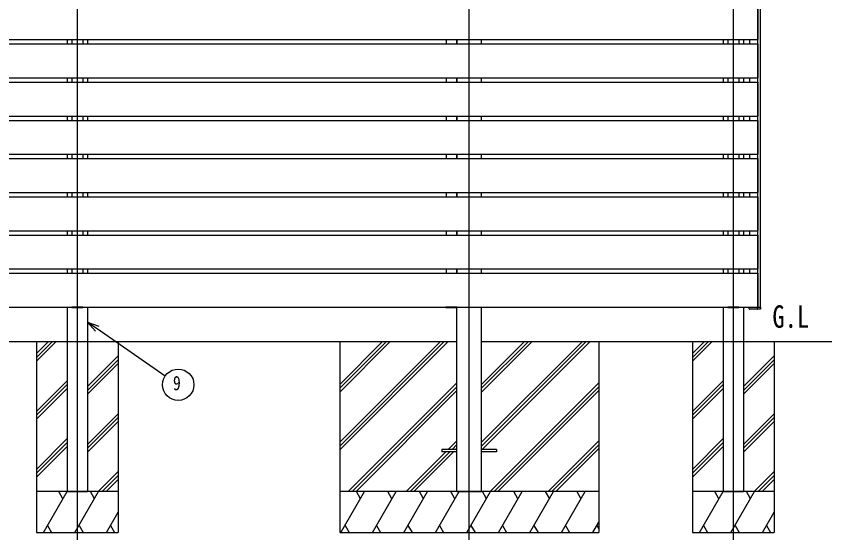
# Model space of a CAD drawing. Units: millimetres, scale not verified. Extents: x -10512 to 10512, y -7425 to 7425.
# Drawn here: x -1231 to 1758, y -5178 to -3286 of the extents above; entities that cross this region are included whole.
import ezdxf
from ezdxf.enums import TextEntityAlignment as Align

# ---------------------------------------------------------------- set-up
doc = ezdxf.new("R2010")
doc.units = ezdxf.units.MM
doc.header["$LTSCALE"] = 30
for name, color, linetype in [('0-2_USER1', 3, 'Continuous'), ('0-4_YKK_12', 2, 'Continuous'), ('0-5_YKK_A1', 4, 'Continuous'), ('0-6_YKK_D', 6, 'Continuous')]:
    doc.layers.add(name, color=color, linetype=linetype)
doc.styles.add('ＭＳ ゴシック', font='')
doc.styles.get('ＭＳ ゴシック').set_extended_font_data('MS Gothic')

msp = doc.modelspace()

# ---------------------------------------------------------------- linework, layer by layer
at = {"layer": '0-4_YKK_12'}
for p, q in [((429.58, -5227.5), (429.58, -1638.91)), ((-1007.42, -5227.5), (-1007.41, -1980)), ((1397.58, -5227.5), (1397.59, -1980))]:
    msp.add_line(p, q, dxfattribs=at)
at = {"layer": '0-5_YKK_A1'}
for p, q in [((1487.58, -4351.5), (1487.58, -1987.5)), ((1497.58, -4351.5), (1497.58, -1987.5)), ((1487.08, -3247.5), (1487.08, -3371.5)), ((-3501.92, -3371.5), (1487.08, -3371.5)), ((-1044.92, -3371.5), (-1044.92, -3387.5)), ((-1027.42, -3371.5), (-1027.42, -3387.5)), ((-987.42, -3371.5), (-987.42, -3387.5)), ((-969.92, -3371.5), (-969.92, -3387.5)), ((344.38, -3371.5), (344.38, -3387.5)), ((384.38, -3387.5), (384.38, -3371.5)), ((384.38, -3371.5), (384.38, -3387.5)), ((474.78, -3387.5), (474.78, -3371.5)), ((1360.08, -3371.5), (1360.08, -3387.5)), ((1377.58, -3371.5), (1377.58, -3387.5)), ((1417.58, -3371.5), (1417.58, -3387.5)), ((1435.08, -3371.5), (1435.08, -3387.5)), ((1457.58, -3387.5), (1457.58, -3371.5)), ((-3501.92, -3387.5), (1487.08, -3387.5)), ((1487.08, -3387.5), (1487.08, -3511.5)), ((-3501.92, -3511.5), (1487.08, -3511.5)), ((-1044.92, -3511.5), (-1044.92, -3527.5)), ((-1027.42, -3511.5), (-1027.42, -3527.5)), ((-987.42, -3511.5), (-987.42, -3527.5)), ((-969.92, -3511.5), (-969.92, -3527.5)), ((344.38, -3511.5), (344.38, -3527.5)), ((384.38, -3527.5), (384.38, -3511.5)), ((384.38, -3511.5), (384.38, -3527.5)), ((474.78, -3527.5), (474.78, -3511.5)), ((1360.08, -3511.5), (1360.08, -3527.5)), ((1377.58, -3511.5), (1377.58, -3527.5)), ((1417.58, -3511.5), (1417.58, -3527.5)), ((1435.08, -3511.5), (1435.08, -3527.5)), ((1457.58, -3527.5), (1457.58, -3511.5)), ((-3501.92, -3527.5), (1487.08, -3527.5)), ((1487.08, -3527.5), (1487.08, -3651.5)), ((-3501.92, -3651.5), (1487.08, -3651.5)), ((-3501.92, -3667.5), (1487.08, -3667.5)), ((-1044.92, -3651.5), (-1044.92, -3667.5)), ((-1027.42, -3651.5), (-1027.42, -3667.5)), ((-987.42, -3651.5), (-987.42, -3667.5)), ((-969.92, -3651.5), (-969.92, -3667.5)), ((344.38, -3651.5), (344.38, -3667.5)), ((384.38, -3667.5), (384.38, -3651.5)), ((384.38, -3651.5), (384.38, -3667.5)), ((474.78, -3667.5), (474.78, -3651.5)), ((1360.08, -3651.5), (1360.08, -3667.5)), ((1377.58, -3651.5), (1377.58, -3667.5)), ((1417.58, -3651.5), (1417.58, -3667.5)), ((1435.08, -3651.5), (1435.08, -3667.5)), ((1457.58, -3667.5), (1457.58, -3651.5)), ((1487.08, -3667.5), (1487.08, -3791.5)), ((-3501.92, -3791.5), (1487.08, -3791.5)), ((-1044.92, -3791.5), (-1044.92, -3807.5)), ((-1027.42, -3791.5), (-1027.42, -3807.5)), ((-987.42, -3791.5), (-987.42, -3807.5)), ((-969.92, -3791.5), (-969.92, -3807.5)), ((344.38, -3791.5), (344.38, -3807.5)), ((384.38, -3807.5), (384.38, -3791.5)), ((384.38, -3791.5), (384.38, -3807.5)), ((474.78, -3807.5), (474.78, -3791.5)), ((1360.08, -3791.5), (1360.08, -3807.5)), ((1377.58, -3791.5), (1377.58, -3807.5)), ((1417.58, -3791.5), (1417.58, -3807.5)), ((1435.08, -3791.5), (1435.08, -3807.5)), ((1457.58, -3807.5), (1457.58, -3791.5)), ((-3501.92, -3807.5), (1487.08, -3807.5)), ((1487.08, -3807.5), (1487.08, -3931.5)), ((-3501.92, -3931.5), (1487.08, -3931.5)), ((-1044.92, -3931.5), (-1044.92, -3947.5)), ((-1027.42, -3931.5), (-1027.42, -3947.5)), ((-987.42, -3931.5), (-987.42, -3947.5)), ((-969.92, -3931.5), (-969.92, -3947.5)), ((344.38, -3931.5), (344.38, -3947.5)), ((384.38, -3947.5), (384.38, -3931.5)), ((384.38, -3931.5), (384.38, -3947.5)), ((474.78, -3947.5), (474.78, -3931.5)), ((1360.08, -3931.5), (1360.08, -3947.5)), ((1377.58, -3931.5), (1377.58, -3947.5)), ((1417.58, -3931.5), (1417.58, -3947.5)), ((1435.08, -3931.5), (1435.08, -3947.5)), ((1457.58, -3947.5), (1457.58, -3931.5)), ((-3501.92, -3947.5), (1487.08, -3947.5)), ((1487.08, -3947.5), (1487.08, -4071.5)), ((-3501.92, -4071.5), (1487.08, -4071.5)), ((-3501.92, -4087.5), (1487.08, -4087.5)), ((-1044.92, -4071.5), (-1044.92, -4087.5)), ((-1027.42, -4071.5), (-1027.42, -4087.5)), ((-987.42, -4071.5), (-987.42, -4087.5)), ((-969.92, -4071.5), (-969.92, -4087.5)), ((344.38, -4071.5), (344.38, -4087.5)), ((384.38, -4087.5), (384.38, -4071.5)), ((384.38, -4071.5), (384.38, -4087.5)), ((474.78, -4087.5), (474.78, -4071.5)), ((1360.08, -4071.5), (1360.08, -4087.5)), ((1377.58, -4071.5), (1377.58, -4087.5)), ((1417.58, -4071.5), (1417.58, -4087.5)), ((1435.08, -4071.5), (1435.08, -4087.5)), ((1457.58, -4087.5), (1457.58, -4071.5)), ((1487.08, -4087.5), (1487.08, -4211.5)), ((-3501.92, -4211.5), (1487.08, -4211.5)), ((-1044.92, -4211.5), (-1044.92, -4227.5)), ((-1027.42, -4211.5), (-1027.42, -4227.5)), ((-987.42, -4211.5), (-987.42, -4227.5)), ((-969.92, -4211.5), (-969.92, -4227.5)), ((344.38, -4211.5), (344.38, -4227.5)), ((384.38, -4227.5), (384.38, -4211.5)), ((384.38, -4211.5), (384.38, -4227.5)), ((474.78, -4227.5), (474.78, -4211.5)), ((1360.08, -4211.5), (1360.08, -4227.5)), ((1377.58, -4211.5), (1377.58, -4227.5)), ((1417.58, -4211.5), (1417.58, -4227.5)), ((1435.08, -4211.5), (1435.08, -4227.5)), ((1457.58, -4227.5), (1457.58, -4211.5)), ((-3501.92, -4227.5), (1487.08, -4227.5)), ((1487.08, -4227.5), (1487.08, -4351.5)), ((-3501.92, -4351.5), (1487.08, -4351.5)), ((-986.92, -4351.5), (-1027.92, -4351.5)), ((-986.92, -4351.5), (-986.92, -4353.5)), ((384.88, -4351.5), (343.88, -4351.5)), ((384.38, -5027.5), (384.38, -4351.5)), ((384.88, -4351.5), (384.88, -4353.5)), ((474.78, -5027.5), (474.78, -4351.5)), ((1418.08, -4351.5), (1377.08, -4351.5)), ((1418.08, -4351.5), (1418.08, -4353.5)), ((1484.68, -4359), (1456.68, -4359)), ((1457.58, -4351.5), (1497.58, -4351.5)), ((1484.28, -4351.5), (1485.28, -4351.5)), ((1484.68, -4359), (1486.68, -4359)), ((1496.58, -4359), (1486.68, -4359)), ((1496.58, -4351.5), (1497.58, -4351.5)), ((1497.58, -4351.5), (1497.58, -4358)), ((-2399.22, -4477.5), (384.38, -4477.5)), ((-1157.42, -4477.5), (-1157.42, -5177.5)), ((-1157.42, -4521.68), (-1113.24, -4477.5)), ((-1157.42, -4535.82), (-1099.1, -4477.5)), ((-1157.42, -4549.96), (-1084.95, -4477.5)), ((-857.42, -4477.5), (-857.42, -5177.5)), ((-45.42, -4477.5), (-45.42, -5177.5)), ((-45.42, -4846.68), (323.76, -4477.5)), ((-45.42, -4860.82), (337.9, -4477.5)), ((-45.42, -4874.96), (352.05, -4477.5)), ((-45.42, -4662.83), (139.91, -4477.5)), ((-45.42, -4648.69), (125.77, -4477.5)), ((-45.42, -4634.55), (111.63, -4477.5)), ((474.78, -4477.5), (1758.12, -4477.5)), ((474.78, -4846.98), (844.26, -4477.5)), ((474.78, -4861.12), (858.4, -4477.5)), ((474.78, -4663.13), (660.41, -4477.5)), ((474.78, -4648.99), (646.27, -4477.5)), ((474.78, -4634.85), (632.13, -4477.5)), ((477.04, -4873), (872.55, -4477.5)), ((904.58, -4477.5), (904.58, -5177.5)), ((1247.58, -4477.5), (1247.58, -5177.5)), ((1247.58, -4521.68), (1291.76, -4477.5)), ((1247.58, -4535.82), (1305.9, -4477.5)), ((1247.58, -4549.96), (1320.05, -4477.5)), ((1547.58, -4477.5), (1547.58, -5177.5)), ((-969.92, -4642.55), (-857.42, -4530.05)), ((1435.08, -4642.55), (1547.58, -4530.05)), ((-969.92, -4656.69), (-857.42, -4544.19)), ((-969.92, -4670.83), (-857.42, -4558.33)), ((1435.08, -4656.69), (1547.58, -4544.19)), ((1435.08, -4670.83), (1547.58, -4558.33)), ((-1157.42, -4733.81), (-1044.92, -4621.31)), ((-14.11, -5027.5), (384.38, -4629.01)), ((506.39, -5027.5), (904.58, -4629.31)), ((1247.58, -4733.81), (1360.08, -4621.31)), ((-1157.42, -4747.95), (-1044.92, -4635.45)), ((-1157.42, -4762.1), (-1044.92, -4649.6)), ((0.03, -5027.5), (384.38, -4643.15)), ((14.18, -5027.5), (384.38, -4657.3)), ((520.53, -5027.5), (904.58, -4643.45)), ((534.68, -5027.5), (904.58, -4657.6)), ((1247.58, -4747.95), (1360.08, -4635.45)), ((1247.58, -4762.1), (1360.08, -4649.6)), ((-969.92, -4854.68), (-857.42, -4742.18)), ((1435.08, -4854.68), (1547.58, -4742.18)), ((-969.92, -4868.82), (-857.42, -4756.32)), ((-969.92, -4882.96), (-857.42, -4770.46)), ((1435.08, -4868.82), (1547.58, -4756.32)), ((1435.08, -4882.96), (1547.58, -4770.46)), ((-1157.42, -4945.94), (-1044.92, -4833.44)), ((352.52, -4873), (384.38, -4841.14)), ((718.52, -5027.5), (904.58, -4841.44)), ((1247.58, -4945.94), (1360.08, -4833.44)), ((-1157.42, -4960.08), (-1044.92, -4847.58)), ((-1157.42, -4974.23), (-1044.92, -4861.73)), ((366.67, -4873), (384.38, -4855.28)), ((380.81, -4873), (384.38, -4869.43)), ((732.67, -5027.5), (904.58, -4855.58)), ((746.81, -5027.5), (904.58, -4869.73)), ((1247.58, -4960.08), (1360.08, -4847.58)), ((1247.58, -4974.23), (1360.08, -4861.73)), ((198.02, -5027.5), (343.52, -4882)), ((212.17, -5027.5), (357.67, -4882)), ((226.31, -5027.5), (371.81, -4882)), ((329.38, -4873), (329.38, -4882)), ((384.38, -4873), (329.38, -4873)), ((384.38, -4882), (329.38, -4882)), ((529.38, -4873), (474.38, -4873)), ((529.38, -4882), (474.38, -4882)), ((529.38, -4873), (529.38, -4882)), ((-930.61, -5027.5), (-857.42, -4954.31)), ((1474.39, -5027.5), (1547.58, -4954.31)), ((-916.47, -5027.5), (-857.42, -4968.45)), ((-902.32, -5027.5), (-857.42, -4982.59)), ((1488.53, -5027.5), (1547.58, -4968.45)), ((1502.68, -5027.5), (1547.58, -4982.59)), ((-857.42, -5027.5), (-1157.42, -5027.5)), ((-1131.73, -5177.5), (-1045.13, -5027.5)), ((-1060.13, -5053.48), (-1075.13, -5027.5)), ((-1044.92, -5027.5), (-969.92, -5027.5)), ((-1016.26, -5177.5), (-929.66, -5027.5)), ((-944.66, -5053.48), (-959.66, -5027.5)), ((904.58, -5027.5), (-45.42, -5027.5)), ((-41.14, -5177.5), (45.46, -5027.5)), ((30.46, -5053.48), (15.46, -5027.5)), ((74.33, -5177.5), (160.93, -5027.5)), ((145.93, -5053.48), (130.93, -5027.5)), ((189.8, -5177.5), (276.4, -5027.5)), ((261.4, -5053.48), (246.4, -5027.5)), ((305.27, -5177.5), (391.87, -5027.5)), ((376.87, -5053.48), (361.87, -5027.5)), ((384.38, -5027.5), (474.78, -5027.5)), ((420.74, -5177.5), (507.34, -5027.5)), ((492.34, -5053.48), (477.34, -5027.5)), ((536.21, -5177.5), (622.81, -5027.5)), ((607.81, -5053.48), (592.81, -5027.5)), ((651.68, -5177.5), (738.28, -5027.5)), ((708.28, -5027.5), (723.28, -5053.48)), ((767.15, -5177.5), (853.75, -5027.5)), ((823.75, -5027.5), (838.75, -5053.48)), ((1547.58, -5027.5), (1247.58, -5027.5)), ((1273.27, -5177.5), (1359.87, -5027.5)), ((1344.87, -5053.48), (1329.87, -5027.5)), ((1360.08, -5027.5), (1435.08, -5027.5)), ((1388.74, -5177.5), (1475.34, -5027.5)), ((1460.34, -5053.48), (1445.34, -5027.5)), ((-900.79, -5177.5), (-857.42, -5102.38)), ((1504.21, -5177.5), (1547.58, -5102.38)), ((882.62, -5177.5), (904.58, -5139.46)), ((-1116.73, -5151.52), (-1101.73, -5177.5)), ((-1001.26, -5151.52), (-986.26, -5177.5)), ((-885.79, -5151.52), (-870.79, -5177.5)), ((-26.14, -5151.52), (-11.14, -5177.5)), ((89.33, -5151.52), (104.33, -5177.5)), ((204.8, -5151.52), (219.8, -5177.5)), ((320.27, -5151.52), (335.27, -5177.5)), ((435.74, -5151.52), (450.74, -5177.5)), ((551.21, -5151.52), (566.21, -5177.5)), ((666.68, -5151.52), (681.68, -5177.5)), ((782.15, -5151.52), (797.15, -5177.5)), ((897.62, -5151.52), (904.58, -5163.58)), ((1288.27, -5151.52), (1303.27, -5177.5)), ((1403.74, -5151.52), (1418.74, -5177.5)), ((1519.21, -5151.52), (1534.21, -5177.5)), ((-1157.42, -5177.5), (-857.42, -5177.5)), ((-45.42, -5177.5), (904.58, -5177.5)), ((1247.58, -5177.5), (1547.58, -5177.5))]:
    msp.add_line(p, q, dxfattribs=at)
for points in [[(-1044.92, -4351.5), (-1044.92, -4477.5), (-1044.92, -5027.5)], [(-1027.92, -4351.5), (-1027.92, -4353.5), (-986.92, -4353.5)], [(-969.92, -4351.5), (-969.92, -4477.5), (-969.92, -5027.5)], [(343.88, -4351.5), (343.88, -4353.5), (384.88, -4353.5)], [(1360.08, -4351.5), (1360.08, -4477.5), (1360.08, -5027.5)], [(1377.08, -4351.5), (1377.08, -4353.5), (1418.08, -4353.5)], [(1435.08, -4351.5), (1435.08, -4477.5), (1435.08, -5027.5)], [(1455.68, -4358.06), (1455.28, -4351.5), (1456.27, -4351.5), (1484.28, -4351.5)], [(1485.68, -4358.06), (1485.28, -4351.5), (1486.27, -4351.5), (1496.58, -4351.5)]]:
    msp.add_lwpolyline(points, dxfattribs=at)
for centre, start, end in [((1456.68, -4358), 183.5, 270), ((1486.68, -4358), 183.5, 270), ((1496.58, -4358), 270, 0)]:
    msp.add_arc(centre, 1, start, end, dxfattribs=at)
at = {"layer": '0-6_YKK_D'}
for points in [[(-941.45, -4439.71), (-969.92, -4406.16), (-928.49, -4420.98)], [(-969.92, -4406.16), (-934.97, -4430.34), (-685.05, -4603.28)]]:
    msp.add_lwpolyline(points, dxfattribs=at)
msp.add_circle((-637.69, -4636.06), 57.6, dxfattribs=at)

# ---------------------------------------------------------------- texts
at = {"layer": '0-2_USER1', "style": 'ＭＳ ゴシック', "width": 0.8}
msp.add_text('G.L', height=82.48, dxfattribs=at).set_placement((1540.84, -4452.19), align=Align.BOTTOM_LEFT)
at = {"layer": '0-6_YKK_D', "style": 'ＭＳ ゴシック', "width": 0.8}
msp.add_text('9', height=52.79, dxfattribs=at).set_placement((-656.89, -4672.06), align=Align.BOTTOM_LEFT)

doc.saveas('drawing.dxf')
